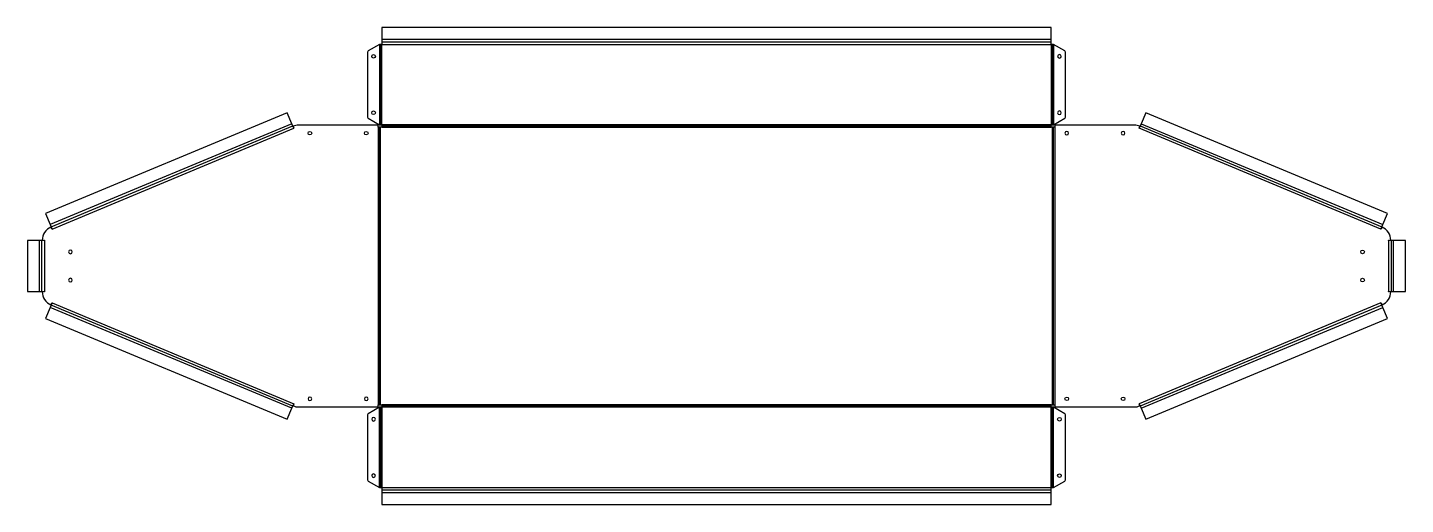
# Model space of a CAD drawing. Header units: inches. Extents: x -12.6 to 36.3, y 0 to 16.9.
import ezdxf

# ---------------------------------------------------------------- set-up
doc = ezdxf.new("R2010")
doc.units = ezdxf.units.IN

msp = doc.modelspace()

# ---------------------------------------------------------------- linework, layer by layer
at = {"layer": 'BEND'}
for p, q in [((-0.043, 13.47), (-0.043, 16.32)), ((0, 16.406), (23.752, 16.406)), ((23.795, 16.32), (23.795, 13.47)), ((-11.748, 9.851), (-3.166, 13.426)), ((-0.092, 13.383), (-0.092, 3.533)), ((0, 13.426), (23.752, 13.426)), ((23.844, 3.533), (23.844, 13.383)), ((26.918, 13.426), (35.5, 9.851)), ((-12.071, 7.552), (-12.071, 9.365)), ((35.823, 9.365), (35.823, 7.552)), ((-3.166, 3.49), (-11.748, 7.066)), ((35.5, 7.066), (26.918, 3.49)), ((-0.043, 0.597), (-0.043, 3.447)), ((23.752, 3.49), (0, 3.49)), ((23.795, 3.447), (23.795, 0.597)), ((23.752, 0.511), (0, 0.511))]:
    msp.add_line(p, q, dxfattribs=at)
at = {"layer": 'BEND_EXTENT'}
for p, q in [((-0.086, 16.32), (-0.086, 13.47)), ((23.752, 16.492), (0, 16.492)), ((23.838, 16.32), (23.838, 13.47)), ((-3.199, 13.506), (-11.781, 9.93)), ((-11.714, 9.771), (-3.133, 13.347)), ((-0.135, 13.383), (-0.135, 3.533)), ((-0.049, 3.533), (-0.049, 13.383)), ((0, 13.383), (23.752, 13.383)), ((23.801, 3.533), (23.801, 13.383)), ((23.887, 13.383), (23.887, 3.533)), ((35.466, 9.771), (26.885, 13.347)), ((26.951, 13.506), (35.533, 9.93)), ((-12.157, 7.552), (-12.157, 9.365)), ((-11.985, 9.365), (-11.985, 7.552)), ((35.737, 9.365), (35.737, 7.552)), ((35.909, 7.552), (35.909, 9.365)), ((-3.199, 3.411), (-11.781, 6.987)), ((-11.714, 7.146), (-3.133, 3.57)), ((35.466, 7.146), (26.885, 3.57)), ((26.951, 3.411), (35.533, 6.987)), ((-0.086, 0.597), (-0.086, 3.447)), ((23.752, 3.533), (0, 3.533)), ((23.838, 0.597), (23.838, 3.447)), ((0, 0.425), (23.752, 0.425))]:
    msp.add_line(p, q, dxfattribs=at)
for points in [[(23.752, 16.32), (23.752, 13.47), (0, 13.47), (0, 16.32)], [(23.752, 0.597), (23.752, 3.447), (0, 3.447), (0, 0.597)]]:
    msp.add_lwpolyline(points, close=True, dxfattribs=at)
at = {"layer": 'INTERIOR_PROFILES'}
for centre, radius in [((-0.299, 15.895), 0.0643), ((-0.299, 13.895), 0.0643), ((-2.56, 13.171), 0.0642), ((-0.56, 13.171), 0.0642), ((34.812, 8.958), 0.0643), ((34.812, 7.958), 0.0643), ((24.312, 3.746), 0.0643), ((26.312, 3.746), 0.0643), ((24.051, 3.022), 0.0642), ((24.051, 1.022), 0.0642)]:
    msp.add_circle(centre, radius, dxfattribs=at)
at = {"layer": 'INTERIOR_PROFILES', "extrusion": (0, 0, -1)}
for centre, radius in [((-24.051, 15.895), 0.0643), ((-24.051, 13.895), 0.0643), ((-24.312, 13.171), 0.0643), ((-26.312, 13.171), 0.0643), ((11.06, 8.958), 0.0643), ((11.06, 7.958), 0.0643), ((2.56, 3.746), 0.0642), ((0.56, 3.746), 0.0642), ((0.299, 3.022), 0.0642), ((0.299, 1.022), 0.0642)]:
    msp.add_circle(centre, radius, dxfattribs=at)
at = {"layer": 'OUTER_PROFILES'}
msp.add_lwpolyline([(35.476, 7.149), (35.504, 7.08, 0.302776), (35.812, 7.542), (35.737, 7.542), (35.737, 7.552), (35.909, 7.552), (36.334, 7.552), (36.334, 9.365), (35.909, 9.365), (35.737, 9.365), (35.737, 9.375), (35.812, 9.375, 0.302776), (35.504, 9.837), (35.476, 9.767), (35.466, 9.771), (35.533, 9.93), (35.696, 10.323), (27.115, 13.898), (26.951, 13.506), (26.885, 13.347), (26.876, 13.351), (26.904, 13.42, 0.09902), (26.712, 13.458), (23.937, 13.458, 0.414214), (23.887, 13.408), (23.887, 13.383), (23.752, 13.383), (23.752, 13.47), (23.843, 13.47), (24.238, 13.698, 0.267949), (24.263, 13.741), (24.263, 16.048, 0.267949), (24.238, 16.092), (23.843, 16.32), (23.752, 16.32), (23.752, 16.917), (0, 16.917), (0, 16.32), (-0.091, 16.32), (-0.486, 16.092, 0.267949), (-0.511, 16.048), (-0.511, 13.741, 0.267949), (-0.486, 13.698), (-0.091, 13.47), (0, 13.47), (0, 13.383), (-0.135, 13.383), (-0.135, 13.408, 0.414214), (-0.185, 13.458), (-2.96, 13.458, 0.09902), (-3.152, 13.42), (-3.124, 13.351), (-3.133, 13.347), (-3.199, 13.506), (-3.363, 13.898), (-11.944, 10.323), (-11.781, 9.93), (-11.714, 9.771), (-11.724, 9.767), (-11.752, 9.837, 0.302776), (-12.06, 9.375), (-11.985, 9.375), (-11.985, 9.365), (-12.157, 9.365), (-12.582, 9.365), (-12.582, 7.552), (-12.157, 7.552), (-11.985, 7.552), (-11.985, 7.542), (-12.06, 7.542, 0.302776), (-11.752, 7.08), (-11.724, 7.149), (-11.714, 7.146), (-11.781, 6.987), (-11.944, 6.594), (-3.363, 3.019), (-3.199, 3.411), (-3.133, 3.57), (-3.124, 3.566), (-3.152, 3.497, 0.09902), (-2.96, 3.458), (-0.185, 3.458, 0.414214), (-0.135, 3.508), (-0.135, 3.533), (0, 3.533), (0, 3.447), (-0.091, 3.447), (-0.486, 3.219, 0.267949), (-0.511, 3.176), (-0.511, 0.869, 0.267949), (-0.486, 0.825), (-0.091, 0.597), (0, 0.597), (0, 0), (23.752, 0), (23.752, 0.597), (23.843, 0.597), (24.238, 0.825, 0.267949), (24.263, 0.869), (24.263, 3.176, 0.267949), (24.238, 3.219), (23.843, 3.447), (23.752, 3.447), (23.752, 3.533), (23.887, 3.533), (23.887, 3.508, 0.414214), (23.937, 3.458), (26.712, 3.458, 0.09902), (26.904, 3.497), (26.876, 3.566), (26.885, 3.57), (26.951, 3.411), (27.115, 3.019), (35.696, 6.594), (35.533, 6.987), (35.466, 7.146)], format="xyb", close=True, dxfattribs=at)

doc.saveas('drawing.dxf')
